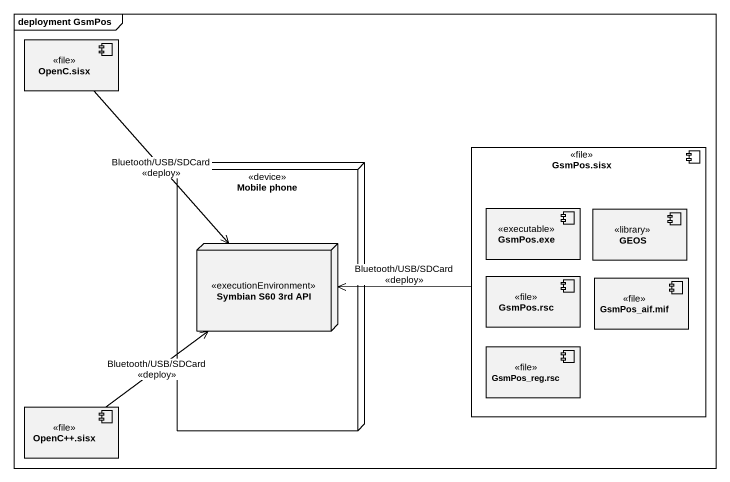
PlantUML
@startuml
mainframe deployment GsmPos
component "OpenC.sisx" as OpenC_sisx <<file>>
component "GsmPos.sisx" as GsmPos_sisx <<file>> {
  component "GsmPos.exe" as GsmPos_exe <<executable>>
  component GEOS <<library>>
  component "GsmPos.rsc" as GsmPos_rsc <<file>>
  component "GsmPos_aif.mif" as GsmPos_aif_mif <<file>>
  component "GsmPos_reg.rsc" as GsmPos_reg_rsc <<file>>
}
node "Mobile phone" as Mobile_phone <<device>> {
  node "Symbian S60 3rd API" as Symbian_S60_3rd_API <<executionEnvironment>>
}
component "OpenC++.sisx" as OpenC_sisx_2 <<file>>
OpenC_sisx --> Symbian_S60_3rd_API : Bluetooth/USB/SDCard\n<<deploy>>
GsmPos_sisx -left-> Symbian_S60_3rd_API : Bluetooth/USB/SDCard\n<<deploy>>
OpenC_sisx_2 -up-> Symbian_S60_3rd_API : Bluetooth/USB/SDCard\n<<deploy>>
@enduml
